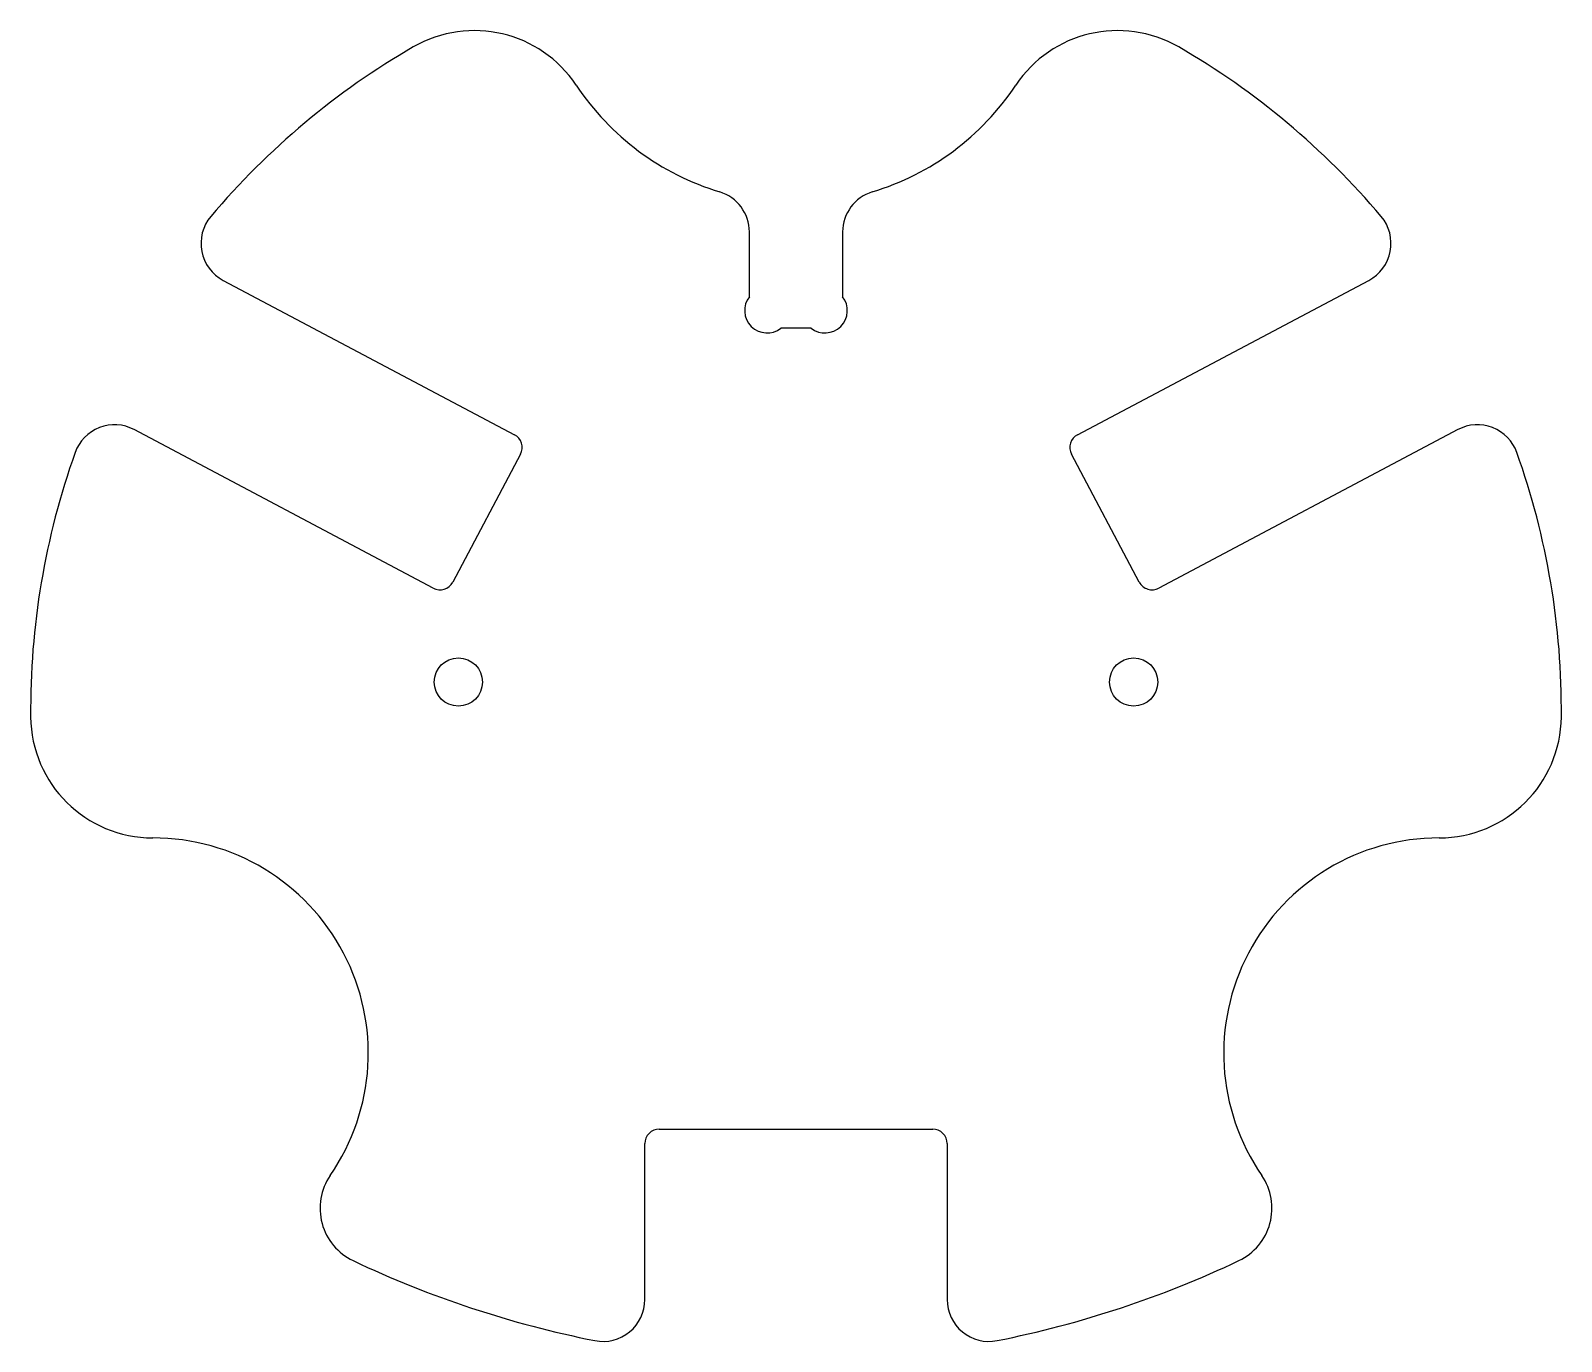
# Model space of a CAD drawing. Header units: millimetres. Extents: x -47.6 to 47.6, y 1.6 to 83.1.
import ezdxf

# ---------------------------------------------------------------- set-up
doc = ezdxf.new("R2010")
doc.units = ezdxf.units.MM

msp = doc.modelspace()

# ---------------------------------------------------------------- linework, layer by layer
at = {"color": 7, "linetype": 'Continuous', "lineweight": 25}
for p, q in [((-2.9, 66.564), (-2.9, 70.595)), ((2.9, 70.595), (2.9, 66.564)), ((-35.624, 67.581), (-17.505, 57.981)), ((17.505, 57.981), (35.624, 67.581)), ((0.936, 64.6), (-0.936, 64.6)), ((-22.561, 48.437), (-41.166, 58.296)), ((41.166, 58.296), (22.561, 48.437)), ((-17.131, 56.764), (-21.345, 48.811)), ((21.345, 48.811), (17.131, 56.764)), ((-8.5, 14.78), (8.5, 14.78)), ((-9.4, 4.179), (-9.4, 13.88)), ((9.4, 13.88), (9.4, 4.179))]:
    msp.add_line(p, q, dxfattribs=at)
for centre in [(-21, 42.594), (21, 42.594)]:
    msp.add_circle(centre, 1.5, dxfattribs=at)
for centre, radius, start, end in [((-20, 75.516), 7.6, 33.55731, 119.99857), ((20, 75.516), 7.6, 60.00143, 146.44269), ((0, 40.873), 47.602, 119.99857, 139.8675), ((0, 40.873), 47.602, 40.1325, 60.00143), ((0, 88.782), 16.4, 213.55731, 253.17355), ((0, 88.782), 16.4, 286.82645, 326.44269), ((-5.5, 70.595), 2.6, 0, 73.17355), ((5.5, 70.595), 2.6, 106.82645, 180), ((-34.406, 69.879), 2.6, 139.8675, 242.08204), ((34.406, 69.879), 2.6, 297.91796, 40.1325), ((-1.793, 65.707), 1.4, 142.25945, 307.74055), ((1.793, 65.707), 1.4, 232.25945, 37.74055), ((-42.384, 55.998), 2.6, 62.08204, 160.35962), ((42.384, 55.998), 2.6, 19.64038, 117.91796), ((-17.926, 57.185), 0.9, 332.08204, 62.08204), ((17.926, 57.185), 0.9, 117.91796, 207.91796), ((0, 40.873), 47.602, 160.35962, 180.53357), ((0, 40.873), 47.602, 359.46643, 19.64038), ((-22.14, 49.233), 0.9, 242.08204, 332.08204), ((22.14, 49.233), 0.9, 207.91796, 297.91796), ((-40, 40.5), 7.6, 180.53357, 270), ((40, 40.5), 7.6, 270, 359.46643), ((-40, 19.5), 13.4, 325.43968, 90), ((40, 19.5), 13.4, 90, 214.56032), ((-8.5, 13.88), 0.9, 90, 180), ((8.5, 13.88), 0.9, 0, 90), ((-26, 9.856), 3.6, 145.43968, 244.6126), ((26, 9.856), 3.6, 295.3874, 34.56032), ((0, 64.643), 64.243, 244.6126, 258.77465), ((0, 64.643), 64.243, 281.22535, 295.3874), ((-12, 4.179), 2.6, 258.77465, 0), ((12, 4.179), 2.6, 180, 281.22535)]:
    msp.add_arc(centre, radius, start, end, dxfattribs=at)

doc.saveas('drawing.dxf')
